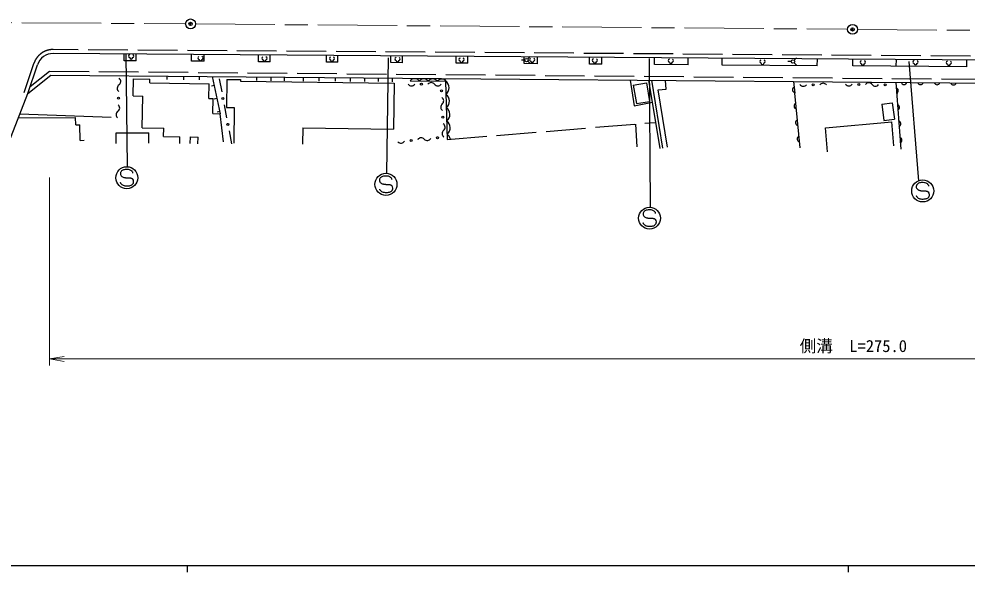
# Model space of a CAD drawing. Units: millimetres, scale not verified. Extents: x 40000 to 680000, y 20000 to 380000.
# Drawn here: x 242542 to 386008, y 204000 to 287703 of the extents above; entities that cross this region are included whole.
import ezdxf
from ezdxf.enums import TextEntityAlignment as Align

# ---------------------------------------------------------------- set-up
doc = ezdxf.new("R2010")
doc.units = ezdxf.units.MM
doc.header["$LTSCALE"] = 1000
doc.header["$PDMODE"] = 32
doc.header["$PDSIZE"] = 500
doc.linetypes.add('CHAIN', pattern=[18.5, 12, -1.5, 3.5, -1.5])
doc.linetypes.add('DASHED', pattern=[7.5, 6, -1.5])
for name, color, linetype, lineweight in [('M-BGD', 7, 'Continuous', 25), ('M-BGD-EXST', 7, 'Continuous', 25), ('M-BMK', 2, 'CHAIN', 13), ('M-BMK-SRVR', 3, 'Continuous', 25), ('M-STR-HTXT', 7, 'Continuous', 13), ('M-TTL-BAND', 7, 'Continuous', 25)]:
    doc.layers.add(name, color=color, linetype=linetype, lineweight=lineweight)
doc.layers.add('M-OTRS', color=6, linetype='Continuous')
doc.styles.add('ＭＳ ゴシック', font='')
doc.styles.get('ＭＳ ゴシック').set_extended_font_data('MS Gothic')

# ---------------------------------------------------------------- blocks, each defined once
blk = doc.blocks.new('open_arrow')
at = {"color": 0, "linetype": 'Continuous', "lineweight": -2}
blk.add_lwpolyline([(7.5, 1.25), (0, 0), (7.5, -1.25)], dxfattribs=at)

msp = doc.modelspace()

# ---------------------------------------------------------------- linework, layer by layer
at = {"layer": 'M-BGD', "linetype": 'DASHED'}
for p, q in [((521517, 281098), (247722, 283079)), ((243311, 276595), (244788, 280950)), ((244240, 277465), (247147, 279815)), ((247147, 279815), (523579, 277399)), ((335014, 278447), (335616, 274570)), ((335616, 274570), (338417, 275093)), ((307352, 269464), (338917, 272058)), ((335832, 271804), (336053, 268359))]:
    msp.add_line(p, q, dxfattribs=at)
at = {"layer": 'M-BGD'}
for p, q in [((521512, 280498), (247718, 282479)), ((258453, 281382), (258461, 282401)), ((260262, 281369), (258453, 281382)), ((260262, 281369), (260269, 282388)), ((268660, 281308), (268667, 282327)), ((270572, 281295), (268660, 281308)), ((270572, 281295), (270579, 282313)), ((278792, 281235), (278799, 282254)), ((280558, 281222), (278792, 281235)), ((280558, 281222), (280565, 282241)), ((289085, 281161), (289093, 282179)), ((290794, 281148), (290801, 282167)), ((298804, 281090), (298812, 282109)), ((300598, 281077), (300605, 282096)), ((308692, 281019), (308699, 282038)), ((310456, 281006), (310463, 282025)), ((318982, 280944), (318989, 281963)), ((321018, 280930), (321026, 281948)), ((328890, 280873), (328898, 281891)), ((330738, 280859), (330745, 281878)), ((338724, 280802), (338731, 281820)), ((343801, 280765), (343808, 281783)), ((348932, 280728), (348939, 281746)), ((363350, 280623), (363357, 281642)), ((368701, 280585), (368708, 281603)), ((375306, 280537), (375313, 281556)), ((385955, 280460), (385962, 281478)), ((243880, 276402), (245356, 280758)), ((290794, 281148), (289085, 281161)), ((300598, 281077), (298804, 281090)), ((310456, 281006), (308692, 281019)), ((321018, 280930), (318982, 280944)), ((330738, 280859), (328890, 280873)), ((343801, 280765), (338724, 280802)), ((363350, 280623), (348932, 280728)), ((385955, 280460), (368701, 280585)), ((243880, 276402), (247357, 279213)), ((247357, 279213), (523830, 276797)), ((259827, 276049), (259874, 278627)), ((259874, 278627), (262368, 278582)), ((262358, 278048), (262368, 278582)), ((264933, 279059), (264929, 278523)), ((267451, 279037), (267446, 278501)), ((269835, 279016), (269831, 278480)), ((271789, 278999), (273004, 273370)), ((272850, 278630), (273221, 276665)), ((274021, 278547), (273968, 274298)), ((274021, 278547), (276052, 278521)), ((276052, 278521), (276048, 278268)), ((278472, 278941), (278467, 278375)), ((280669, 278922), (280664, 278356)), ((282656, 278904), (282651, 278338)), ((285541, 278879), (285536, 278313)), ((287911, 278859), (287906, 278292)), ((290387, 278837), (290382, 278271)), ((292649, 278817), (292644, 278251)), ((294818, 278798), (294813, 278232)), ((296887, 278780), (296882, 278214)), ((299032, 278761), (299027, 278195)), ((301730, 278346), (307102, 278282)), ((339569, 268101), (337869, 278422)), ((339999, 268172), (338312, 278418)), ((340456, 277092), (340380, 278400)), ((262358, 278048), (271307, 277885)), ((271267, 275674), (271307, 277885)), ((271661, 277572), (272078, 277662)), ((276048, 278268), (299314, 277976)), ((299314, 277976), (299227, 271036)), ((307102, 278282), (307352, 269464)), ((335508, 277707), (337494, 278038)), ((335508, 277707), (335977, 274892)), ((337494, 278038), (337963, 275223)), ((339275, 276967), (340456, 277092)), ((340704, 268288), (339275, 276967)), ((359762, 278231), (359933, 276458)), ((375220, 278096), (375965, 267977)), ((239804, 265869), (243880, 276402)), ((259827, 276049), (261275, 276023)), ((261188, 271247), (261275, 276023)), ((271267, 275674), (271931, 275662)), ((271890, 273390), (271931, 275662)), ((272081, 275623), (272498, 275713)), ((360731, 268176), (359933, 276458)), ((273591, 274699), (273962, 272734)), ((273968, 274298), (275124, 274284)), ((275124, 274284), (275056, 268885)), ((335977, 274892), (337963, 275223)), ((373101, 274824), (374693, 275026)), ((373101, 274824), (373420, 272316)), ((374693, 275026), (375011, 272518)), ((242480, 272731), (251121, 272807)), ((242690, 273328), (256520, 272818)), ((251131, 271659), (251121, 272807)), ((271890, 273390), (273004, 273370)), ((272510, 273636), (272927, 273726)), ((273508, 269088), (273004, 273370)), ((251131, 271659), (251764, 271665)), ((251785, 269330), (251764, 271665)), ((261188, 271247), (264454, 271188)), ((264431, 269920), (264454, 271188)), ((285499, 271208), (285468, 268754)), ((285499, 271208), (299227, 271036)), ((364587, 271209), (374610, 272120)), ((364916, 267589), (364587, 271209)), ((373420, 272316), (375011, 272518)), ((374939, 268500), (374610, 272120)), ((257234, 270445), (262204, 270470)), ((257242, 268867), (257234, 270445)), ((262212, 268893), (262204, 270470)), ((264431, 269920), (266899, 269875)), ((266881, 268863), (266899, 269875)), ((268473, 268834), (268491, 269846)), ((268491, 269846), (269649, 269825)), ((269631, 268813), (269649, 269825)), ((274333, 270769), (274704, 268803)), ((251785, 269330), (252389, 269335))]:
    msp.add_line(p, q, dxfattribs=at)
for centre in [(303432, 277824), (306485, 276829), (362718, 277740), (369631, 277804), (373630, 277746), (257596, 275724), (273406, 275682), (306698, 272834), (274148, 271751), (305862, 269735), (301884, 269320)]:
    msp.add_circle(centre, 150, dxfattribs=at)
at = {"layer": 'M-BGD', "linetype": 'DASHED'}
msp.add_arc((247728, 279984), 3095, 90.23814, 161.92347, dxfattribs=at)
at = {"layer": 'M-BGD'}
for centre, radius, start, end in [((247728, 279984), 2495, 90.23814, 161.92347), ((257328, 278237), 625, 304.41662, 50.67683), ((302409, 277758), 899, 39.51853, 139.10761), ((303782, 277742), 899, 39.51853, 139.10761), ((305155, 277725), 899, 39.51853, 139.10761), ((306527, 277709), 899, 20.91534, 139.10761), ((258035, 277206), 625, 124.41662, 230.67683), ((301931, 278198), 625, 216.9264, 323.1866), ((304932, 277451), 625, 36.9264, 143.1866), ((305931, 278202), 625, 216.9264, 323.1866), ((306381, 277261), 1250, 308.49241, 54.75262), ((360020, 277000), 439, 114.00174, 257.01729), ((361224, 278136), 625, 216.03743, 322.29763), ((364213, 277343), 625, 36.03743, 142.29763), ((368136, 278201), 625, 216.03743, 322.29763), ((371125, 277407), 625, 36.03743, 142.29763), ((372136, 278143), 625, 216.03743, 322.29763), ((375173, 276839), 439, 292.7047, 75.72025), ((376471, 278224), 439, 197.99157, 341.00712), ((378971, 278202), 439, 197.99157, 341.00712), ((381471, 278180), 439, 197.99157, 341.00712), ((383971, 278158), 439, 197.99157, 341.00712), ((306190, 275311), 625, 309.91772, 56.17792), ((306438, 275262), 1250, 308.49241, 54.75262), ((257157, 274241), 625, 304.41662, 50.67683), ((306992, 274352), 625, 129.91772, 236.17792), ((306494, 273263), 1250, 308.49241, 54.75262), ((360260, 274511), 439, 114.00174, 257.01729), ((375356, 274346), 439, 292.7047, 75.72025), ((257864, 273210), 625, 124.41662, 230.67683), ((306403, 271317), 625, 309.91772, 56.17792), ((306551, 271263), 1250, 308.49241, 54.75262), ((360500, 272023), 439, 114.00174, 257.01729), ((375540, 271852), 439, 292.7047, 75.72025), ((303415, 269102), 625, 42.83006, 149.09027), ((307205, 270358), 625, 129.91772, 236.17792), ((306608, 269264), 1250, 11.03606, 54.75262), ((360740, 269534), 439, 114.00174, 257.01729), ((375724, 269359), 439, 292.7047, 75.72025), ((300353, 269537), 625, 222.83006, 329.09027), ((304332, 269952), 625, 222.83006, 329.09027)]:
    msp.add_arc(centre, radius, start, end, dxfattribs=at)
at = {"layer": 'M-BGD-EXST'}
for p, q in [((258696, 282397), (258897, 265334)), ((298402, 281806), (298150, 264338)), ((319089, 281490), (318582, 281490)), ((319522, 281669), (319881, 282028)), ((319522, 281311), (319881, 280952)), ((337916, 281740), (338082, 259216)), ((359417, 281264), (358910, 281264)), ((359850, 281444), (360209, 281802)), ((377179, 281277), (378683, 263228)), ((359850, 281085), (360209, 280727))]:
    msp.add_line(p, q, dxfattribs=at)
for points in [[(258003, 262765), (257994, 262778), (257986, 262791), (257978, 262804), (257970, 262817), (257963, 262830), (257955, 262843), (257949, 262857), (257943, 262870), (257938, 262884), (257933, 262898), (257931, 262907), (257929, 262915), (257928, 262924), (257926, 262933), (257924, 262942)], [(258420, 263727), (258463, 263719), (258505, 263711), (258547, 263704), (258590, 263696), (258632, 263689), (258674, 263683), (258717, 263678), (258759, 263673), (258802, 263670), (258844, 263667), (258880, 263666), (258915, 263665), (258950, 263665), (258985, 263666), (259020, 263666), (259056, 263667), (259091, 263667), (259126, 263668), (259161, 263668), (259197, 263667), (259236, 263666), (259275, 263663), (259314, 263660), (259352, 263656), (259391, 263650), (259414, 263646), (259437, 263641), (259460, 263636), (259483, 263630), (259506, 263623), (259526, 263617), (259545, 263610), (259565, 263602), (259585, 263593), (259604, 263585), (259623, 263575), (259633, 263570), (259642, 263565), (259652, 263560), (259661, 263554), (259670, 263548), (259679, 263542), (259687, 263536), (259696, 263529), (259707, 263520), (259718, 263509), (259724, 263504), (259729, 263499), (259734, 263493), (259740, 263488), (259745, 263482), (259750, 263477)], [(297623, 262734), (297666, 262726), (297708, 262718), (297750, 262710), (297793, 262703), (297835, 262696), (297877, 262690), (297920, 262684), (297962, 262680), (298005, 262676), (298048, 262674), (298083, 262672), (298118, 262672), (298153, 262672), (298188, 262672), (298224, 262673), (298259, 262673), (298294, 262674), (298329, 262674), (298365, 262674), (298400, 262674), (298439, 262672), (298478, 262670), (298517, 262667), (298556, 262662), (298594, 262657), (298617, 262652), (298641, 262648), (298663, 262643), (298686, 262637), (298709, 262630), (298729, 262623), (298749, 262616), (298768, 262608), (298788, 262600), (298807, 262591), (298826, 262582), (298836, 262577), (298845, 262571), (298855, 262566), (298864, 262561), (298873, 262555), (298882, 262549), (298891, 262542), (298899, 262536), (298910, 262526), (298922, 262516), (298927, 262510), (298932, 262505), (298938, 262500), (298943, 262494), (298948, 262489), (298953, 262483)], [(297206, 261772), (297197, 261785), (297189, 261797), (297181, 261810), (297173, 261823), (297166, 261836), (297159, 261850), (297152, 261863), (297146, 261877), (297141, 261891), (297137, 261905), (297134, 261913), (297133, 261922), (297131, 261931), (297129, 261939), (297128, 261948)], [(378857, 261740), (378900, 261732), (378942, 261724), (378984, 261717), (379027, 261709), (379069, 261703), (379111, 261696), (379154, 261691), (379196, 261686), (379239, 261683), (379282, 261680), (379317, 261679), (379352, 261678), (379387, 261678), (379422, 261679), (379457, 261679), (379493, 261680), (379528, 261680), (379563, 261681), (379598, 261681), (379634, 261680), (379673, 261679), (379712, 261677), (379751, 261673), (379789, 261669), (379828, 261663), (379851, 261659), (379874, 261654), (379897, 261649), (379920, 261643), (379943, 261637), (379963, 261630), (379982, 261623), (380002, 261615), (380022, 261606), (380041, 261598), (380060, 261588), (380070, 261583), (380079, 261578), (380089, 261573), (380098, 261567), (380107, 261561), (380116, 261555), (380124, 261549), (380133, 261542), (380144, 261533), (380155, 261522), (380161, 261517), (380166, 261512), (380171, 261506), (380177, 261501), (380182, 261495), (380187, 261490)], [(378440, 260778), (378431, 260791), (378423, 260804), (378415, 260817), (378407, 260830), (378400, 260843), (378393, 260856), (378386, 260870), (378380, 260883), (378375, 260897), (378371, 260911), (378368, 260920), (378366, 260929), (378365, 260937), (378363, 260946), (378361, 260955)], [(337097, 256652), (337088, 256665), (337080, 256677), (337072, 256690), (337064, 256703), (337057, 256716), (337050, 256730), (337043, 256743), (337037, 256757), (337032, 256771), (337028, 256785), (337025, 256793), (337023, 256802), (337022, 256811), (337020, 256819), (337018, 256828)], [(337514, 257613), (337557, 257605), (337599, 257598), (337641, 257590), (337684, 257583), (337726, 257576), (337768, 257570), (337811, 257564), (337853, 257560), (337896, 257556), (337939, 257554), (337974, 257552), (338009, 257552), (338044, 257552), (338079, 257552), (338114, 257553), (338150, 257553), (338185, 257554), (338220, 257554), (338256, 257554), (338291, 257554), (338330, 257552), (338369, 257550), (338408, 257547), (338447, 257542), (338485, 257536), (338508, 257532), (338531, 257528), (338554, 257522), (338577, 257517), (338600, 257510), (338620, 257503), (338640, 257496), (338659, 257488), (338679, 257480), (338698, 257471), (338717, 257461), (338727, 257457), (338736, 257451), (338746, 257446), (338755, 257440), (338764, 257435), (338773, 257429), (338782, 257422), (338790, 257416), (338801, 257406), (338812, 257396), (338818, 257390), (338823, 257385), (338829, 257380), (338834, 257374), (338839, 257369), (338844, 257363)]]:
    msp.add_lwpolyline(points, dxfattribs=at)
for centre, radius in [((319343, 281490), 254), ((359671, 281264), 254), ((258864, 263667), 1667), ((298067, 262674), 1667), ((379301, 261680), 1667), ((337958, 257554), 1667)]:
    msp.add_circle(centre, radius, dxfattribs=at)
for centre, radius, start, end in [((259378, 282078), 236, 109.56481, 250.43519), ((259534, 281869), 236, 183.27315, 356.72685), ((259690, 282078), 236, 289.56481, 70.43519), ((269847, 281807), 236, 109.56481, 250.43519), ((270003, 281598), 236, 183.27315, 356.72685), ((270159, 281807), 236, 289.56481, 70.43519), ((279529, 281752), 236, 109.56481, 250.43519), ((279685, 281544), 236, 183.27315, 356.72685), ((279842, 281752), 236, 289.56481, 70.43519), ((289754, 281725), 236, 109.56481, 250.43519), ((289910, 281517), 236, 183.27315, 356.72685), ((290067, 281725), 236, 289.56481, 70.43519), ((299681, 281644), 236, 109.56481, 250.43519), ((299837, 281435), 236, 183.27315, 356.72685), ((299993, 281644), 236, 289.56481, 70.43519), ((309363, 281563), 236, 109.56481, 250.43519), ((309520, 281354), 236, 183.27315, 356.72685), ((309676, 281563), 236, 289.56481, 70.43519), ((320049, 281536), 236, 109.56481, 250.43519), ((320206, 281327), 236, 183.27315, 356.72685), ((320362, 281536), 236, 289.56481, 70.43519), ((329542, 281454), 236, 109.56481, 250.43519), ((329698, 281245), 236, 183.27315, 356.72685), ((329854, 281454), 236, 289.56481, 70.43519), ((341042, 281400), 236, 109.56481, 250.43519), ((341354, 281400), 236, 289.56481, 70.43519), ((354901, 281264), 236, 109.56481, 250.43519), ((355213, 281264), 236, 289.56481, 70.43519), ((370089, 281156), 236, 109.56481, 250.43519), ((370402, 281156), 236, 289.56481, 70.43519), ((378063, 281183), 236, 109.56481, 250.43519), ((378376, 281183), 236, 289.56481, 70.43519), ((383108, 281102), 236, 109.56481, 250.43519), ((383420, 281102), 236, 289.56481, 70.43519), ((341198, 281191), 236, 183.27315, 356.72685), ((355057, 281056), 236, 183.27315, 356.72685), ((370245, 280947), 236, 183.27315, 356.72685), ((378219, 280974), 236, 183.27315, 356.72685), ((383264, 280893), 236, 183.27315, 356.72685), ((258379, 264299), 497, 172.36814, 193.72008), ((258365, 264287), 484, 150.0708, 170.82171), ((258379, 264299), 496, 193.7824, 222.17001), ((258654, 264118), 819, 135.15085, 149.93667), ((258490, 264295), 578, 114.63796, 136.08554), ((258658, 263924), 986, 100.05395, 114.52623), ((258808, 263103), 1820, 90.54544, 100.1869), ((258840, 262829), 2095, 82.47698, 91.3279), ((258963, 263733), 1182, 69.27414, 82.6429), ((259134, 264185), 698, 50.33996, 69.2792), ((259144, 264216), 668, 40.39427, 49.36849), ((259010, 264065), 869, 31.07407, 42.21432), ((259486, 264352), 313, 15.48494, 31.07407), ((259623, 264398), 169, 353.24514, 12.74605), ((258593, 263226), 748, 217.94831, 228.20445), ((258560, 264465), 742, 222.25697, 242.81644), ((258606, 263260), 783, 229.12381, 248.26742), ((258714, 264770), 1084, 242.95506, 254.28289), ((259245, 263197), 714, 291.45807, 309.06252), ((259330, 263084), 573, 309.52638, 337.1503), ((259321, 263090), 578, 0.82024, 42.03911), ((259317, 263077), 582, 338.2637, 2.05452), ((297582, 263305), 497, 172.36814, 193.72008), ((297568, 263293), 484, 150.0708, 170.82171), ((297582, 263306), 496, 193.7824, 222.17001), ((297857, 263125), 819, 135.15085, 149.93667), ((297763, 263472), 742, 222.25697, 242.81644), ((297693, 263302), 578, 114.63796, 136.08554), ((297917, 263777), 1084, 242.95506, 254.28289), ((297861, 262930), 986, 100.05395, 114.52623), ((298011, 262110), 1820, 90.54544, 100.1869), ((298043, 261835), 2095, 82.47698, 91.3279), ((298166, 262740), 1182, 69.27414, 82.6429), ((298337, 263192), 698, 50.33996, 69.2792), ((298347, 263223), 668, 40.39427, 49.36849), ((298213, 263072), 869, 31.07407, 42.21432), ((298689, 263358), 313, 15.48494, 31.07407), ((298826, 263405), 169, 353.24514, 12.74605), ((378802, 262300), 484, 150.0708, 170.82171), ((379091, 262131), 819, 135.15085, 149.93667), ((378927, 262308), 578, 114.63796, 136.08554), ((379095, 261937), 986, 100.05395, 114.52623), ((379245, 261116), 1820, 90.54544, 100.1869), ((379277, 260842), 2095, 82.47698, 91.3279), ((379400, 261747), 1182, 69.27414, 82.6429), ((379571, 262199), 698, 50.33996, 69.2792), ((379581, 262230), 668, 40.39427, 49.36849), ((379447, 262078), 869, 31.07407, 42.21432), ((258765, 263660), 1214, 248.31346, 261.14941), ((258890, 264480), 2043, 261.2217, 270.98278), ((258919, 264558), 2120, 270.15164, 279.41634), ((259070, 263642), 1192, 279.49367, 291.46503), ((297796, 262232), 748, 217.94831, 228.20445), ((297809, 262266), 783, 229.12381, 248.26742), ((297968, 262667), 1214, 248.31346, 261.14941), ((298093, 263487), 2043, 261.2217, 270.98278), ((298123, 263564), 2120, 270.15164, 279.41634), ((298273, 262648), 1192, 279.49367, 291.46503), ((298448, 262204), 714, 291.45807, 309.06252), ((298533, 262091), 573, 309.52638, 337.1503), ((298524, 262097), 578, 0.82024, 42.03911), ((298520, 262083), 582, 338.2637, 2.05452), ((378816, 262312), 497, 172.36814, 193.72008), ((378816, 262312), 496, 193.7824, 222.17001), ((378997, 262478), 742, 222.25697, 242.81644), ((379151, 262783), 1084, 242.95506, 254.28289), ((379758, 261103), 578, 0.82024, 42.03911), ((379923, 262365), 313, 15.48494, 31.07407), ((380060, 262411), 169, 353.24514, 12.74605), ((379754, 261090), 582, 338.2637, 2.05452), ((379030, 261239), 748, 217.94831, 228.20445), ((379043, 261273), 783, 229.12381, 248.26742), ((379202, 261674), 1214, 248.31346, 261.14941), ((379327, 262493), 2043, 261.2217, 270.98278), ((379357, 262571), 2120, 270.15164, 279.41634), ((379507, 261655), 1192, 279.49367, 291.46503), ((379682, 261210), 714, 291.45807, 309.06252), ((379767, 261097), 573, 309.52638, 337.1503), ((337473, 258185), 497, 172.36814, 193.72008), ((337459, 258173), 484, 150.0708, 170.82171), ((337748, 258005), 819, 135.15085, 149.93667), ((337584, 258182), 578, 114.63796, 136.08554), ((337752, 257810), 986, 100.05395, 114.52623), ((337902, 256989), 1820, 90.54544, 100.1869), ((337934, 256715), 2095, 82.47698, 91.3279), ((338057, 257620), 1182, 69.27414, 82.6429), ((338228, 258072), 698, 50.33996, 69.2792), ((338238, 258103), 668, 40.39427, 49.36849), ((338104, 257952), 869, 31.07407, 42.21432), ((338580, 258238), 313, 15.48494, 31.07407), ((338717, 258285), 169, 353.24514, 12.74605), ((337473, 258186), 496, 193.7824, 222.17001), ((337654, 258352), 742, 222.25697, 242.81644), ((337808, 258657), 1084, 242.95506, 254.28289), ((338415, 256976), 578, 0.82024, 42.03911), ((338411, 256963), 582, 338.2637, 2.05452), ((337687, 257112), 748, 217.94831, 228.20445), ((337700, 257146), 783, 229.12381, 248.26742), ((337859, 257547), 1214, 248.31346, 261.14941), ((337984, 258367), 2043, 261.2217, 270.98278), ((338014, 258444), 2120, 270.15164, 279.41634), ((338164, 257528), 1192, 279.49367, 291.46503), ((338339, 257084), 714, 291.45807, 309.06252), ((338424, 256971), 573, 309.52638, 337.1503)]:
    msp.add_arc(centre, radius, start, end, dxfattribs=at)
at = {"layer": 'M-BMK'}
for p, q in [((168978, 287610), (267762, 286958)), ((269262, 286947), (367929, 286134)), ((369429, 286122), (468156, 285324))]:
    msp.add_line(p, q, dxfattribs=at)
at = {"layer": 'M-BMK-SRVR'}
for centre in [(268512, 286953), (368679, 286128)]:
    msp.add_circle(centre, 750, dxfattribs=at)
at = {"layer": 'M-OTRS'}
for p in [(268512, 286953), (368679, 286128)]:
    msp.add_point(p, dxfattribs=at)
at = {"layer": 'M-STR-HTXT'}
for p, q in [((247147, 263692), (247147, 235243)), ((247147, 236243), (523579, 236243))]:
    msp.add_line(p, q, dxfattribs=at)
at = {"layer": 'M-TTL-BAND'}
for p, q in [((40000, 205000), (579000, 205000)), ((268000, 205000), (268000, 204000)), ((368000, 205000), (368000, 204000))]:
    msp.add_line(p, q, dxfattribs=at)

# ---------------------------------------------------------------- block references
at = {"layer": 'M-STR-HTXT', "xscale": 300, "yscale": 300}
msp.add_blockref('open_arrow', (247147, 236243), dxfattribs=at)

# ---------------------------------------------------------------- texts
at = {"layer": 'M-STR-HTXT', "style": 'ＭＳ ゴシック'}
msp.add_text('側溝\u3000L=275.0', height=1833, dxfattribs=at).set_placement((368806, 236743), align=Align.BOTTOM_CENTER)

doc.saveas('drawing.dxf')
